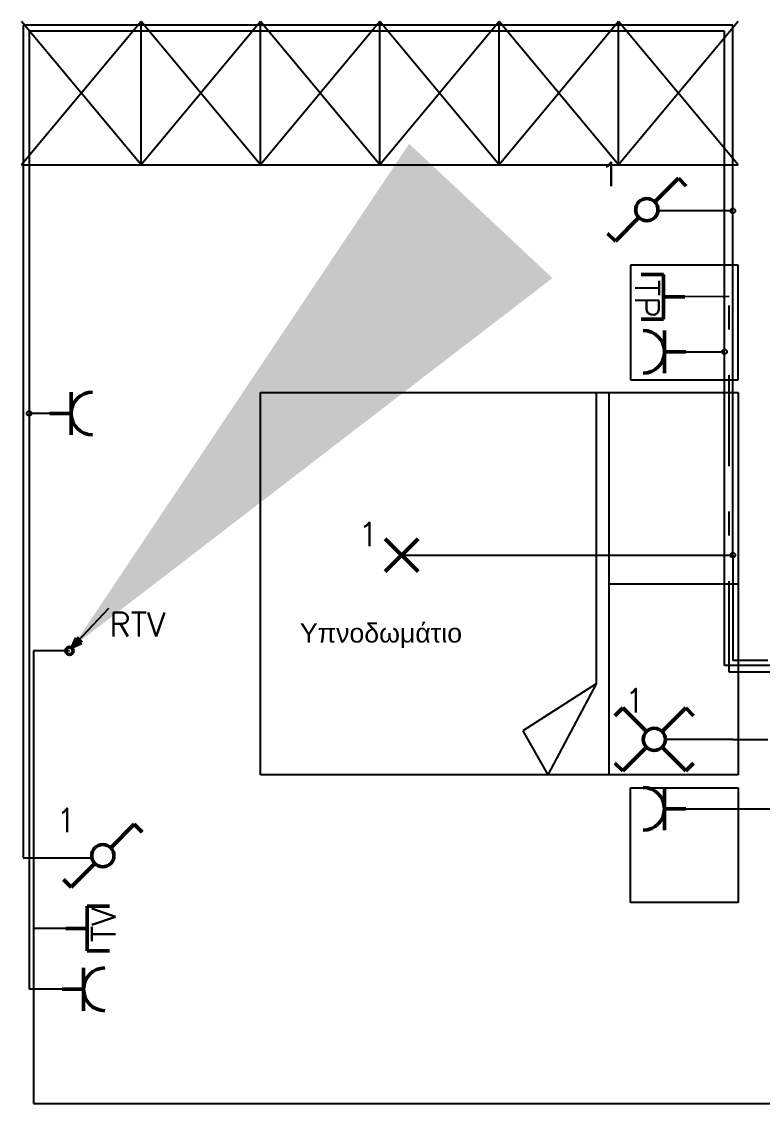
# Model space of a CAD drawing. Header units: metres. Extents: x -82.3 to -56.2, y 15.4 to 27.6.
# Drawn here: x -67.92 to -64.818, y 16.813 to 21.341 of the extents above; entities that cross this region are included whole.
import ezdxf
from ezdxf.lldxf.tags import DXFTag

# ---------------------------------------------------------------- set-up
doc = ezdxf.new("R2010")
doc.units = ezdxf.units.M
doc.header["$LTSCALE"] = 0.1
doc.linetypes.add('DASHDOT', pattern=[25.4, 12.7, -6.35, 0, -6.35])
for name, color, linetype in [('00-03-furn', 254, 'Continuous'), ('BUILD_FL002_USER', 254, 'Continuous'), ('Γραμμή TV', 30, 'DIVIDE2'), ('Γραμμή Ρευματοδοτών', 3, 'Continuous'), ('Γραμμή Τηλεφώνου', 30, 'DASHDOT'), ('Γραμμή Φωτισμού', 5, 'Continuous')]:
    doc.layers.add(name, color=color, linetype=linetype)
doc.layers.add('Electrical', color=255, linetype='Continuous', lineweight=50)
doc.styles.add('KANABOS', font='arial.ttf')
doc.styles.add('Romans', font='Romans.shx')
tags = doc.linetypes.add('DIVIDE2', pattern=[0.625, 0.25, -0.125, 0, -0.125, 0, -0.125]).pattern_tags.tags
tags[14:15] = [DXFTag(74, 4), DXFTag(75, 0), DXFTag(340, '0'), DXFTag(46, 1.0), DXFTag(50, 0.0), DXFTag(44, 0.0), DXFTag(45, 0.0)]
tags[12:13] = [DXFTag(74, 4), DXFTag(75, 0), DXFTag(340, '0'), DXFTag(46, 1.0), DXFTag(50, 0.0), DXFTag(44, 0.0), DXFTag(45, 0.0)]
tags[10:11] = [DXFTag(74, 4), DXFTag(75, 0), DXFTag(340, '0'), DXFTag(46, 1.0), DXFTag(50, 0.0), DXFTag(44, 0.0), DXFTag(45, 0.0)]
tags[8:9] = [DXFTag(74, 4), DXFTag(75, 0), DXFTag(340, '0'), DXFTag(46, 1.0), DXFTag(50, 0.0), DXFTag(44, 0.0), DXFTag(45, 0.0)]
tags[6:7] = [DXFTag(74, 4), DXFTag(75, 0), DXFTag(340, '0'), DXFTag(46, 1.0), DXFTag(50, 0.0), DXFTag(44, 0.0), DXFTag(45, 0.0)]
tags[4:5] = [DXFTag(74, 4), DXFTag(75, 0), DXFTag(340, '0'), DXFTag(46, 1.0), DXFTag(50, 0.0), DXFTag(44, 0.0), DXFTag(45, 0.0)]
doc.dimstyles.new('ISO-25', dxfattribs={"dimtxt": 2.5, "dimasz": 2.5, "dimexe": 1.25, "dimexo": 0.625, "dimtad": 1, "dimtxsty": 'Standard', "dimcen": 2.5, "dimadec": 0, "dimazin": 0, "dimtfac": 1, "dimtmove": 0, "dimatfit": 3, "dimfxl": 1, "dimarcsym": 0})
pattern_1 = [(0, (-135.4977630411107, -2.003903473874786), (0, 6.985), [5.08, -1.905]), (90, (-135.4977630411107, -2.003903473874786), (-6.985, 4.277078946022131e-16), [5.08, -1.905])]

# ---------------------------------------------------------------- blocks, each defined once
blk = doc.blocks.new('SYMBOL_Bed_6_2D')
for p, q in [((-0.7999999999974534, 0), (-1.249999999998181, 0)), ((-1.249999999998181, 0), (-1.249999999998181, -0.4500000000000455)), ((-0.7999999999974534, -0.4500000000000455), (-0.7999999999974534, 0)), ((-0.75, -2), (-0.75, 0)), ((-0.75, 0), (0.75, 0)), ((0, -0.5404584044256353), (0, 0)), ((0.75, 0), (0.75, -2)), ((0.7999999999992724, 0), (1.25, 0)), ((0.7999999999992724, -0.4500000000000455), (0.7999999999992724, 0)), ((1.25, 0), (1.25, -0.4500000000000455)), ((-1.249999999998181, -0.4500000000000455), (-0.7999999999974534, -0.4500000000000455)), ((1.25, -0.4500000000000455), (0.7999999999992724, -0.4500000000000455)), ((-0.75, -0.5404584044256353), (0.75, -0.5404584044256353)), ((-0.75, -0.5945845277558419), (0.3924758840912546, -0.5945845277558419)), ((0.3924758840912546, -0.5945845277558419), (0.75, -0.7961605197363042)), ((0.3924758840912546, -0.5945845277558419), (0.5773503420841735, -0.9004986607096725)), ((0.5773503420841735, -0.9004986607096725), (0.75, -0.7961605197363042)), ((0.75, -2), (-0.75, -2))]:
    blk.add_line(p, q)

msp = doc.modelspace()

# ---------------------------------------------------------------- hatches: boundary and pattern name
at = {"layer": 'Electrical', "ltscale": 0.3}
h = msp.add_hatch(color=256, dxfattribs=at)
h.dxf.hatch_style = 1
h.paths.add_polyline_path([(-67.70619967637887, 18.72412907947581), (-67.68980871220036, 18.76226646133032), (-67.66955578230647, 18.7413550718522)])
at = {"layer": 'Γραμμή Ρευματοδοτών', "ltscale": 0.3}
h = msp.add_hatch(dxfattribs=at)
h.set_pattern_fill('ANGLE', color=256)
h.set_pattern_definition(pattern_1)
h.paths.add_polyline_path([(-64.97646211343732, 19.96891863325408, 0.4142135623730886), (-64.98646211343733, 19.95891863325408), (-64.97646211343732, 19.95891863325408)])
h.paths.add_polyline_path([(-64.97646211343732, 19.95891863325408), (-64.98646211343733, 19.95891863325408, 0.4142135623731015), (-64.97646211343732, 19.94891863325408)])
h.paths.add_polyline_path([(-64.97646211343732, 19.96891863325408), (-64.97646211343732, 19.94891863325408, 0.414213562373095), (-64.96646211343732, 19.95891863325408, 0.414213562373095)])
h.paths.add_polyline_path([(-67.8883716549282, 19.71085739847812, 0.4142135623729199), (-67.89837165492821, 19.70085739847812, 0.4142135623729199), (-67.8883716549282, 19.69085739847812)])
h.paths.add_polyline_path([(-67.8883716549282, 19.71085739847812), (-67.8883716549282, 19.70085739847812), (-67.8783716549282, 19.70085739847812, 0.414213562373089)])
h.paths.add_polyline_path([(-67.8783716549282, 19.70085739847812), (-67.8883716549282, 19.70085739847812), (-67.8883716549282, 19.69085739847812, 0.414213562373089)])
h = msp.add_hatch(dxfattribs=at)
h.set_pattern_fill('ANGLE', color=256)
h.set_pattern_definition(pattern_1)
h.paths.add_polyline_path([(-62.78481504812784, 18.90124210112728, 0.4142135623730952), (-62.79481504812784, 18.89124210112728, 0.414213562373095), (-62.78481504812784, 18.88124210112728)])
h.paths.add_polyline_path([(-62.77809461594443, 18.89124210112728), (-62.78481504812784, 18.89124210112728), (-62.78481504812784, 18.88124210112728, 0.1863545113132551), (-62.77809461594443, 18.88383698186638)])
h.paths.add_polyline_path([(-62.77809461594443, 18.89864722038818, 0.1863545113132552), (-62.78481504812784, 18.90124210112728), (-62.78481504812784, 18.89124210112728), (-62.77809461594443, 18.89124210112728)])
h.paths.add_polyline_path([(-62.77809461594443, 18.89864722038818), (-62.77809461594443, 18.89124210112728), (-62.77481504812784, 18.89124210112728, 0.2115308639463194)])
h.paths.add_polyline_path([(-62.77481504812784, 18.89124210112728), (-62.77809461594443, 18.89124210112728), (-62.77809461594443, 18.88383698186638, 0.2115308639463347)])
h.paths.add_polyline_path([(-64.75433275130807, 18.64513008937829), (-64.74433275130806, 18.64513008937829), (-64.73433275130806, 18.64513008937829, 1)])
h.paths.add_polyline_path([(-64.74433275130806, 18.64513008937829), (-64.75433275130807, 18.64513008937829, 0.4142135623730955), (-64.74433275130806, 18.63513008937829)])
h.paths.add_polyline_path([(-64.73433275130806, 18.64513008937829), (-64.74433275130806, 18.64513008937829), (-64.74433275130806, 18.63513008937829, 0.414213562373089)])
h.paths.add_polyline_path([(-64.97646211343732, 19.95891863325408), (-64.98646211343733, 19.95891863325408, 0.4142135623730955), (-64.97646211343732, 19.94891863325408)])
h.paths.add_polyline_path([(-64.97646211343732, 19.96891863325408), (-64.97646211343732, 19.94891863325408, 0.414213562373089), (-64.96646211343732, 19.95891863325408, 0.414213562373089)])
h.paths.add_polyline_path([(-64.97646211343732, 19.96891863325408, 0.414213562373089), (-64.98646211343733, 19.95891863325408), (-64.97646211343732, 19.95891863325408)])
h = msp.add_hatch(dxfattribs=at)
h.set_pattern_fill('ANGLE', color=256)
h.set_pattern_definition(pattern_1)
h.paths.add_polyline_path([(-67.8783716549282, 19.70085739847812), (-67.8883716549282, 19.70085739847812), (-67.8883716549282, 19.69085739847812, 0.4142135623732621)])
h.paths.add_polyline_path([(-67.8883716549282, 19.71085739847812), (-67.8883716549282, 19.70085739847812), (-67.8783716549282, 19.70085739847812, 0.41421356237326)])
h.paths.add_polyline_path([(-67.8883716549282, 19.71085739847812, 0.414213562373095), (-67.89837165492821, 19.70085739847812, 0.414213562373095), (-67.8883716549282, 19.69085739847812), (-67.8883716549282, 19.70085739847812)])
at = {"layer": 'Γραμμή Φωτισμού', "ltscale": 0.3}
h = msp.add_hatch(dxfattribs=at)
h.set_pattern_fill('ANGLE', color=256)
h.set_pattern_definition(pattern_1)
h.paths.add_polyline_path([(-64.94108784976653, 20.55873481454358, 0.414213562373095), (-64.95108784976654, 20.54873481454358), (-64.94108784976653, 20.54873481454358)])
h.paths.add_polyline_path([(-64.94108784976653, 20.54873481454358), (-64.95108784976654, 20.54873481454358, 0.414213562373095), (-64.94108784976653, 20.53873481454358)])
h.paths.add_polyline_path([(-64.93108784976653, 20.54873481454358, 0.4142135623730951), (-64.94108784976653, 20.55873481454358), (-64.94108784976653, 20.54873481454358), (-64.94108784976653, 20.53873481454358, 0.4142135623730951)])
h = msp.add_hatch(dxfattribs=at)
h.set_pattern_fill('ANGLE', color=256)
h.set_pattern_definition(pattern_1)
h.paths.add_polyline_path([(-64.94108784976653, 20.55873481454358), (-64.94108784976653, 20.54873481454358), (-64.94108784976653, 20.53873481454358, 0.414213562373095), (-64.93108784976653, 20.54873481454358, 0.414213562373095)])
h.paths.add_polyline_path([(-64.94108784976653, 20.55873481454358, 0.4142135623730951), (-64.95108784976654, 20.54873481454358), (-64.94108784976653, 20.54873481454358)])
h.paths.add_polyline_path([(-64.94108784976653, 20.54873481454358), (-64.95108784976654, 20.54873481454358, 0.4142135623730951), (-64.94108784976653, 20.53873481454358)])
h = msp.add_hatch(dxfattribs=at)
h.set_pattern_fill('ANGLE', color=256)
h.set_pattern_definition([(0, (-135.4977630411107, -3.444805420955223), (0, 6.985), [5.08, -1.905]), (90, (-135.4977630411107, -3.444805420955223), (-6.985, 4.277078946022131e-16), [5.08, -1.905])])
h.paths.add_polyline_path([(-64.94108784976653, 19.11783286746314, 0.414213562373095), (-64.95108784976654, 19.10783286746314), (-64.94108784976653, 19.10783286746314)])
h.paths.add_polyline_path([(-64.94108784976653, 19.10783286746314), (-64.95108784976654, 19.10783286746314, 0.414213562373095), (-64.94108784976653, 19.09783286746314)])
h.paths.add_polyline_path([(-64.93108784976653, 19.10783286746314, 0.4142135623730951), (-64.94108784976653, 19.11783286746314), (-64.94108784976653, 19.10783286746314), (-64.94108784976653, 19.09783286746314, 0.4142135623730951)])
h = msp.add_hatch(dxfattribs=at)
h.set_pattern_fill('ANGLE', color=256)
h.set_pattern_definition(pattern_1)
h.paths.add_polyline_path([(-64.94108784976653, 19.11783286746314, 0.414213562373095), (-64.95108784976654, 19.10783286746314), (-64.94108784976653, 19.10783286746314)])
h.paths.add_polyline_path([(-64.94108784976653, 19.10783286746314), (-64.95108784976654, 19.10783286746314, 0.4142135623731044), (-64.94108784976653, 19.09783286746314)])
h.paths.add_polyline_path([(-64.93108784976653, 19.10783286746314, 0.414213562373095), (-64.94108784976653, 19.11783286746314), (-64.94108784976653, 19.10783286746314), (-64.94108784976653, 19.09783286746314, 0.414213562373095)])

# ---------------------------------------------------------------- linework, layer by layer
at = {"layer": '00-03-furn', "ltscale": 0.3}
for p, q in [((-67.41973841900516, 20.74077601372816, -7.960000000000001), (-67.91973841900517, 21.34077601372816, -7.960000000000001)), ((-67.41973841900516, 21.34077601372816, -7.960000000000001), (-67.91973841900517, 20.74077601372816, -7.960000000000001)), ((-67.41973841900516, 20.74077601372816, -7.960000000000001), (-67.41973841900516, 21.34077601372816, -7.960000000000001)), ((-66.91973841900516, 20.74077601372816, -7.960000000000001), (-67.41973841900517, 21.34077601372816, -7.960000000000001)), ((-66.91973841900516, 21.34077601372816, -7.960000000000001), (-67.41973841900517, 20.74077601372816, -7.960000000000001)), ((-66.91973841900516, 20.74077601372816, -7.960000000000001), (-66.91973841900516, 21.34077601372816, -7.960000000000001)), ((-66.41973841900516, 20.74077601372816, -7.960000000000001), (-66.91973841900517, 21.34077601372816, -7.960000000000001)), ((-66.41973841900516, 21.34077601372816, -7.960000000000001), (-66.91973841900517, 20.74077601372816, -7.960000000000001)), ((-66.41973841900516, 20.74077601372816, -7.960000000000001), (-66.41973841900516, 21.34077601372816, -7.960000000000001)), ((-65.91973841900516, 20.74077601372816, -7.960000000000001), (-66.41973841900517, 21.34077601372816, -7.960000000000001)), ((-65.91973841900516, 21.34077601372816, -7.960000000000001), (-66.41973841900517, 20.74077601372816, -7.960000000000001)), ((-65.91973841900516, 20.74077601372816, -7.960000000000001), (-65.91973841900516, 21.34077601372816, -7.960000000000001)), ((-65.41973841900516, 20.74077601372816, -7.960000000000001), (-65.91973841900517, 21.34077601372816, -7.960000000000001)), ((-65.41973841900516, 21.34077601372816, -7.960000000000001), (-65.91973841900517, 20.74077601372816, -7.960000000000001)), ((-65.41973841900516, 20.74077601372816, -7.960000000000001), (-65.41973841900516, 21.34077601372816, -7.960000000000001)), ((-64.91973841900514, 20.74077601372816, -7.960000000000001), (-65.41973841900516, 21.34077601372816, -7.960000000000001)), ((-64.91973841900514, 21.34077601372816, -7.960000000000001), (-65.41973841900516, 20.74077601372816, -7.960000000000001)), ((-67.91973841900517, 20.74077601372816, -7.960000000000001), (-64.91973841900514, 20.74077601372816, -7.960000000000001))]:
    msp.add_line(p, q, dxfattribs=at)
at = {"layer": 'Electrical', "linetype": 'Continuous'}
for p, q in [((-65.1696438960996, 20.68548943930453, 3.31), (-65.26858683774147, 20.58654649766266, 3.31)), ((-65.13670324227141, 20.65246818128648, 3.31), (-65.1696438960996, 20.68548943930453, 3.31)), ((-65.33454879883608, 20.5205845365681, 3.31), (-65.43349174047795, 20.42164159492623, 3.31)), ((-65.43349174047795, 20.42164159492623, 3.31), (-65.46643239430614, 20.45466285294428, 3.31)), ((-65.23192242297917, 20.28217416021633, -6.09), (-65.32522841665877, 20.28217416021633, -6.09)), ((-65.23192242297917, 20.18886816653673, -6.09), (-65.23192242297917, 20.28217416021633, -6.09)), ((-65.23192242297917, 20.18886816653673, -6.09), (-65.23192242297917, 20.09556217285705, -6.09)), ((-65.23192242297917, 20.09556217285705, -6.09), (-65.27857541981902, 20.09556217285705, -6.09)), ((-65.43535278948596, 18.43550313726763, -4.65), (-65.40241213565777, 18.46852439528568, -4.65)), ((-65.40241213565777, 18.46852439528568, -4.65), (-65.3034691940159, 18.3695814536438, -4.65)), ((-65.13856429127942, 18.46852439528568, -4.65), (-65.23750723292129, 18.3695814536438, -4.65)), ((-65.10562363745123, 18.43550313726763, -4.65), (-65.13856429127942, 18.46852439528568, -4.65)), ((-65.3034691940159, 18.30361949254925, -4.65), (-65.40241213565777, 18.20467655090738, -4.65)), ((-65.23750723292129, 18.30361949254925, -4.65), (-65.13856429127942, 18.20467655090738, -4.65)), ((-65.40241213565777, 18.20467655090738, -4.65), (-65.43535278948596, 18.23769780892543, -4.65)), ((-65.13856429127942, 18.20467655090738, -4.65), (-65.10562363745123, 18.23769780892543, -4.65)), ((-67.44781240301056, 17.98160169778821, -9.4), (-67.54675534465242, 17.88265875614634, -9.4)), ((-67.41487174918237, 17.94858043977017, -9.4), (-67.44781240301056, 17.98160169778821, -9.4)), ((-67.61271730574704, 17.81669679505179, -9.4), (-67.7116602473889, 17.71775385340992, -9.4)), ((-67.7116602473889, 17.71775385340992, -9.4), (-67.7446009012171, 17.75077511142796, -9.4)), ((-67.64485619997878, 17.54532241497053, -9.4), (-67.64485619997878, 17.63862840865021, -9.4)), ((-67.64485619997878, 17.63862840865021, -9.4), (-67.59820320313892, 17.63862840865021, -9.4)), ((-67.64485619997878, 17.54532241497053, -9.4), (-67.64485619997878, 17.45201642129092, -9.4)), ((-67.64485619997878, 17.45201642129092, -9.4), (-67.55155020629917, 17.45201642129092, -9.4))]:
    msp.add_line(p, q, dxfattribs=at)
at = {"layer": 'Electrical'}
for p, q in [((-65.14249443801403, 20.18886816653673, -6.09), (-65.23192242297917, 20.18886816653673, -6.09)), ((-65.27857541981902, 20.09556217285705, -6.09), (-65.3252284166589, 20.09556217285705, -6.09)), ((-65.22725325245894, 19.95891863325408, -4.65), (-65.22725325245894, 20.04834661821945, -4.65)), ((-65.13782526749347, 19.95891863325408, -4.65), (-65.22725325245884, 19.95891863325408, -4.65)), ((-65.22725325245894, 19.95891863325408, -4.65), (-65.22725325245894, 19.86949064828871, -4.65)), ((-67.71234865213182, 19.70085739847812, -7.960000000000001), (-67.71234865213182, 19.79028538344349, -7.960000000000001)), ((-67.80177663709729, 19.70085739847812, -7.960000000000001), (-67.71234865213192, 19.70085739847812, -7.960000000000001)), ((-67.71234865213182, 19.70085739847812, -7.960000000000001), (-67.71234865213182, 19.61142941351275, -7.960000000000001)), ((-66.25962914455279, 19.03924221218577, -4.65), (-66.39681045510754, 19.17642352274052, -4.65)), ((-66.39681045510754, 19.03924221218577, -4.65), (-66.25962914455279, 19.17642352274052, -4.65)), ((-65.2279403970829, 18.04571508577343), (-65.2279403970829, 18.1351430707388)), ((-65.13851241211754, 18.04571508577343), (-65.2279403970829, 18.04571508577343)), ((-65.2279403970829, 18.04571508577343), (-65.2279403970829, 17.95628710080807)), ((-67.59820320313892, 17.63862840865021, -9.4), (-67.55155020629904, 17.63862840865021, -9.4)), ((-67.73428418494392, 17.54532241497053, -9.4), (-67.64485619997878, 17.54532241497053, -9.4)), ((-67.66032361050802, 17.29049294709293, -7.960000000000001), (-67.66032361050802, 17.37992093205829, -7.960000000000001)), ((-67.74975159547348, 17.29049294709293, -7.960000000000001), (-67.66032361050812, 17.29049294709293, -7.960000000000001)), ((-67.66032361050802, 17.29049294709293, -7.960000000000001), (-67.66032361050802, 17.20106496212756, -7.960000000000001))]:
    msp.add_line(p, q, dxfattribs=at)
at = {"layer": 'Electrical', "ltscale": 0.3}
for p, q in [((-67.70619967637887, 18.72412907947581, -7.960000000000001), (-67.68980871220036, 18.76226646133032, -7.960000000000001)), ((-67.68980871220036, 18.76226646133032, -7.960000000000001), (-67.66955578230647, 18.7413550718522, -7.960000000000001)), ((-67.66955578230647, 18.7413550718522, -7.960000000000001), (-67.70619967637887, 18.72412907947581, -7.960000000000001))]:
    msp.add_line(p, q, dxfattribs=at)
at = {"layer": 'Electrical', "linetype": 'Continuous'}
for centre in [(-65.30156781828877, 20.55356551711538, 3.31), (-65.2704882134686, 18.33660047309653, -4.65), (-65.2704882134686, 18.33660047309653, -4.65), (-67.57973632519973, 17.84967777559907, -9.4)]:
    msp.add_circle(centre, 0.0466421499903418, dxfattribs=at)
at = {"layer": 'Electrical'}
msp.add_circle((-67.7191808849762, 18.70731157612728, -7.960000000000001), 0.01562500000000002, dxfattribs=at)
for centre, start, end in [((-65.31668123742408, 19.95891863325408, -4.65), 270, 90), ((-67.62292066716668, 19.70085739847812, -7.960000000000001), 90, 270), ((-65.31736838204804, 18.04571508577343), 270, 90), ((-67.57089562554287, 17.29049294709293, -7.960000000000001), 90, 270)]:
    msp.add_arc(centre, 0.0894279849652393, start, end, dxfattribs=at)
at = {"layer": 'Γραμμή TV', "ltscale": 0.3}
for p, q in [((-67.86968810760519, 18.70731157612728, -7.960000000000001), (-67.86997433797872, 17.54532241497053, -9.4)), ((-67.7191808849762, 18.70731157612728, -7.960000000000001), (-67.86968810760519, 18.70731157612728, -7.960000000000001)), ((-67.86997433797872, 17.54532241497053, -9.4), (-67.87015470903737, 16.81308281180912, -10.30743103619208)), ((-67.73428418494392, 17.54532241497053, -9.4), (-67.86997433797872, 17.54532241497053, -9.4)), ((-67.87015470903737, 16.81308281180912, -10.30743103619208), (-64.73497347594416, 16.81308281180912, -10.30743103619208))]:
    msp.add_line(p, q, dxfattribs=at)
at = {"layer": 'Γραμμή Ρευματοδοτών', "ltscale": 0.3}
for p, q in [((-64.97646211343732, 21.3001947605133), (-67.8883716549282, 21.3001947605133)), ((-67.8883716549282, 21.3001947605133), (-67.88837165492822, 17.29049294709293)), ((-64.97646211343732, 18.64513008937829), (-64.97646211343732, 21.3001947605133)), ((-65.13782526749347, 19.95891863325408, -4.65), (-64.97646211343732, 19.95891863325408, -4.65)), ((-67.80177663709729, 19.70085739847812, -7.960000000000001), (-67.8883716549282, 19.70085739847812, -7.960000000000001)), ((-64.74433275130806, 18.64513008937829), (-64.97646211343732, 18.64513008937829)), ((-65.13851241211754, 18.04571508577343), (-64.74433275130806, 18.04571508577343)), ((-67.74975159547348, 17.29049294709293, -7.960000000000001), (-67.8883716549282, 17.29049294709293, -7.960000000000001))]:
    msp.add_line(p, q, dxfattribs=at)
for centre in [(-64.97646211343732, 19.95891863325408, -4.65), (-67.8883716549282, 19.70085739847812, -7.960000000000001)]:
    msp.add_circle(centre, 0.01, dxfattribs=at)
at = {"layer": 'Γραμμή Τηλεφώνου', "ltscale": 0.3}
for p, q in [((-64.9561345046701, 20.19043646227313, -9.4), (-65.14249443801403, 20.18886816653673, -6.09)), ((-64.9561345046701, 18.61843592971919, -9.4), (-64.9561345046701, 20.19043646227313, -9.4)), ((-64.7855184109126, 18.61843592971919, -9.4), (-64.9561345046701, 18.61843592971919, -9.4))]:
    msp.add_line(p, q, dxfattribs=at)
at = {"layer": 'Γραμμή Φωτισμού', "ltscale": 0.3}
for p, q in [((-64.94108784976653, 21.32632354434504, -4.65), (-67.91280048683853, 21.32632354434504, -4.65)), ((-67.91280048683853, 21.32632354434504, -4.65), (-67.91280048683853, 17.84070930973864, -4.65)), ((-64.94108784976653, 20.54873481454358, -4.65), (-64.94108784976653, 21.32632354434504, -4.65)), ((-64.94108784976653, 20.54873481454358, -4.65), (-65.25557542337397, 20.54873481454358, -4.65)), ((-64.94108784976653, 19.10783286746314, -4.65), (-64.94108784976653, 20.54873481454358, -4.65)), ((-66.32821979983017, 19.10783286746314, -4.65), (-64.94108784976653, 19.10783286746314, -4.65)), ((-64.94108784976653, 19.10783286746314, -4.65), (-64.94108784976652, 18.66612711362127, -4.65)), ((-64.79429760088476, 18.66612711362127, -4.65), (-64.94108784976653, 18.66612711362127, -4.65)), ((-64.94108784976653, 18.33660047309653, -4.65), (-65.22384606347825, 18.33660047309653, -4.65)), ((-64.94108784976653, 18.33660047309653, -4.65), (-64.79429760088476, 18.33660047309653, -4.65)), ((-67.91280048683853, 17.84070930973864, -4.65), (-67.62550811537481, 17.84070930973864, -4.65))]:
    msp.add_line(p, q, dxfattribs=at)
for centre in [(-64.94108784976653, 20.54873481454358, -4.65), (-64.94108784976653, 19.10783286746314, -4.65)]:
    msp.add_circle(centre, 0.01, dxfattribs=at)

# ---------------------------------------------------------------- block references
at = {"layer": '00-03-furn', "color": 3, "linetype": 'Continuous', "lineweight": -3, "xscale": 1.06666666666667, "rotation": 270}
msp.add_blockref('SYMBOL_Bed_6_2D', (-64.91973841900513, 18.98778974944173), dxfattribs=at)

# ---------------------------------------------------------------- texts
at = {"ltscale": 0.3, "insert": (-65.30899658036078, 18.44888318079687, 3.31), "char_height": 0.1, "attachment_point": 9, "style": 'Romans'}
msp.add_mtext_dynamic_manual_height_columns('1', width=0.238853214842436, gutter_width=0.5, heights=[0], dxfattribs=at)
at = {"layer": 'BUILD_FL002_USER', "style": 'KANABOS'}
msp.add_text('Υπνοδωμάτιο', height=0.0800000000000054, dxfattribs=at).set_placement((-66.75449512750376, 18.74183963433305, -9.4))
at = {"layer": 'Electrical', "ltscale": 0.3, "char_height": 0.1, "attachment_point": 9, "style": 'Romans'}
for s, insert in [('1', (-65.41245608388195, 20.65197880978162, 3.31)), ('1', (-66.42483093124874, 19.14468766927434, 3.31)), ('RTV', (-67.31709362255378, 18.76721032172004)), ('1', (-67.69062459079291, 17.94809106826531, -9.4))]:
    msp.add_mtext_dynamic_manual_height_columns(s, width=0.238853214842436, gutter_width=0.5, heights=[0], dxfattribs=dict(at, insert=insert))
at = {"layer": 'Electrical', "ltscale": 0.3, "char_height": 0.09999999999999999, "attachment_point": 9, "style": 'Romans'}
for s, insert, rotation in [('TP', (-65.3509084218113, 20.10162986383689, -7.529999999999999), 269.8221241375141), ('TV', (-67.52587020114666, 17.63256071767036, -10.84), 89.82212413751411)]:
    msp.add_mtext_dynamic_manual_height_columns(s, width=0.3749754414302515, gutter_width=0.5, heights=[0], dxfattribs=dict(at, insert=insert, rotation=rotation))

# ---------------------------------------------------------------- leaders
at = {"layer": 'Electrical'}
msp.add_leader([(-67.70619967637887, 18.72412907947581, -7.960000000000001), (-67.55493216768177, 18.88556708815506, -7.960000000000001)], dimstyle='ISO-25', dxfattribs=at)

doc.saveas('drawing.dxf')
